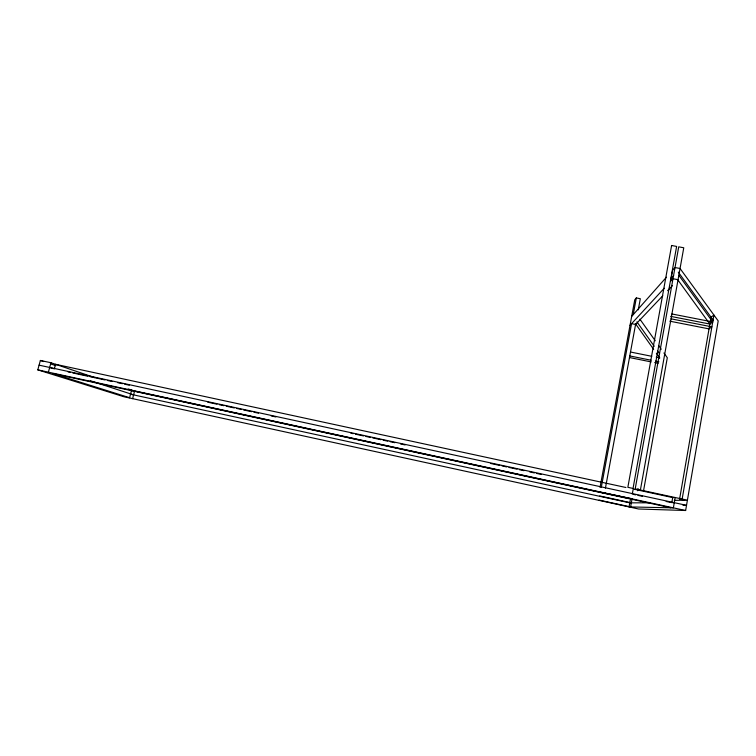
<?xml version="1.0" encoding="UTF-8"?>
<svg xmlns="http://www.w3.org/2000/svg" width="756" height="756" viewBox="0 0 756 756"><rect width="100%" height="100%" fill="white"/><g stroke="black" fill="none" stroke-linecap="round" stroke-linejoin="round"><path stroke-width="1.13" d="M679.597 499.083L711.046 317.218L713.919 315.044L682.158 499.036L679.597 499.083L684.775 500.207M94.68 377.575L50.954 362.738L40.37 360.461L37.8 369.864L124.069 396.796L638.631 509.005L685.635 510.508L718.2 320.931L680.05 268.493L675.004 267.539L672.613 270.232L670.619 281.308L672.991 278.737L678.047 279.701M671.8 502.693L672.689 497.59L675.174 497.524L673.379 507.843L629.049 506.917L630.513 498.79L632.082 498.752L630.608 506.945L599.045 500.066M637.639 490.748L638.055 488.442M643.602 490.464L667.302 357.739L663.938 352.995M632.281 494.131L633.207 489.019L672.689 497.59M600.037 487.384L634.756 299.82L636.316 297.94L640.323 298.724L638.272 309.865M601.303 487.308L631.562 323.672L635.579 324.466L662.804 295.766M633.226 314.647L636.316 297.94M605.424 488.14L635.579 324.466M131.582 390.096L129.607 397.713L53.014 373.615L629.228 498.743M132.612 398.658L134.568 391.107L128.227 388.962M54.281 368.956L55.538 364.297L625.94 487.497M48.393 372.16L50.954 362.738M631.695 316.377L666.433 277.197M671.271 278.123L673.643 275.524M630.041 325.326L664.24 288.225M667.605 290.71L672.415 285.645M670.685 316.377L709.865 324.05L712.728 321.952L678.831 275.288M599.187 491.995L632.082 498.752M603.26 492.874L604.564 492.78M638.329 490.172L640.398 490.011L683.764 247.779L678.727 246.834L635.201 488.896L687.412 500.17L674.314 500.359M649.839 502.778L629.776 502.853L130.391 394.188M672.632 502.683L674.276 502.683M682.989 505.301L686.524 505.329L39.085 365.157M671.914 313.967L712.728 321.952M671.044 318.834L711.878 326.847L709.033 328.888L669.825 321.187M630.504 352.031L651.757 356.303M656.227 357.201L659.582 357.871M629.786 355.944L651.048 360.225M655.518 361.122L658.882 361.803M629.417 357.531L651.228 361.926M654.677 362.625L658.117 363.315M68.125 371.952L70.44 372.453M72.746 372.954L87.743 376.204M90.058 376.705L105.056 379.947M107.371 380.448L111.982 381.449M117.756 382.697L122.368 383.698M124.674 384.199L129.295 385.201M207.768 402.192L217 404.195M219.306 404.696L223.927 405.698M226.233 406.189L234.313 407.947M236.619 408.438L241.24 409.44M243.545 409.941L251.625 411.689M253.931 412.19L258.543 413.192M271.243 415.942L275.855 416.943M350.869 433.188L353.175 433.689M355.481 434.19L363.56 435.938M365.876 436.439L370.487 437.431M372.793 437.932L380.873 439.68M383.179 440.181L387.8 441.183M390.105 441.684L394.726 442.685M400.491 443.933L405.112 444.934M490.512 463.428L499.744 465.431M502.05 465.923L506.662 466.925M508.977 467.425L517.047 469.174M519.363 469.674L523.974 470.676M529.748 471.924L534.36 472.925M536.665 473.426L541.287 474.428M633.415 494.377L635.673 494.868M637.932 495.35L642.449 496.333M666.159 501.464L670.676 502.447M37.8 369.864L685.635 510.508M131.364 390.417L630.513 498.79M631.373 499.206L670.912 507.796M599.697 495.964L631.345 502.844M49.679 367.444L53.364 368.654M90.191 380.693L133.595 394.878M40.37 360.461L43.706 361.576M50.387 363.825L55.944 365.696M678.283 272.122L713.466 320.544M677.763 279.786L709.865 324.05M639.916 319.193L655.263 340.786M658.599 345.483L661.264 349.244M636.911 321.848L654.261 346.314M657.597 351.02L659.601 353.836M635.352 323.54L653.657 349.366M656.369 353.194L659.761 357.975M671.611 245.492L627.849 487.308L633.037 488.423L676.629 246.437L671.611 245.492"/></g></svg>
